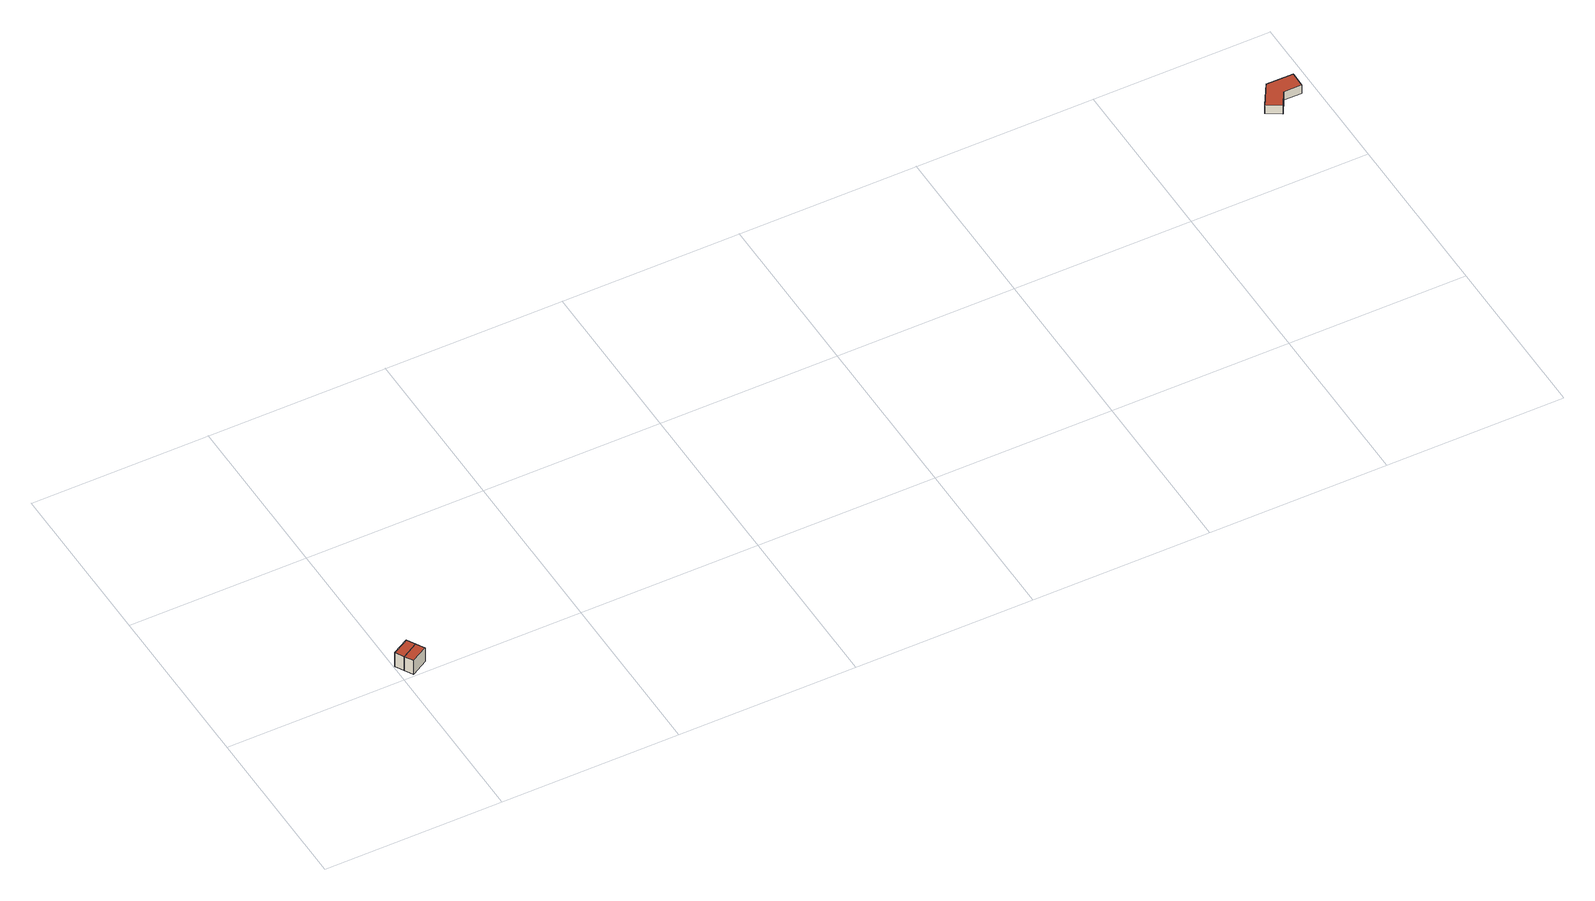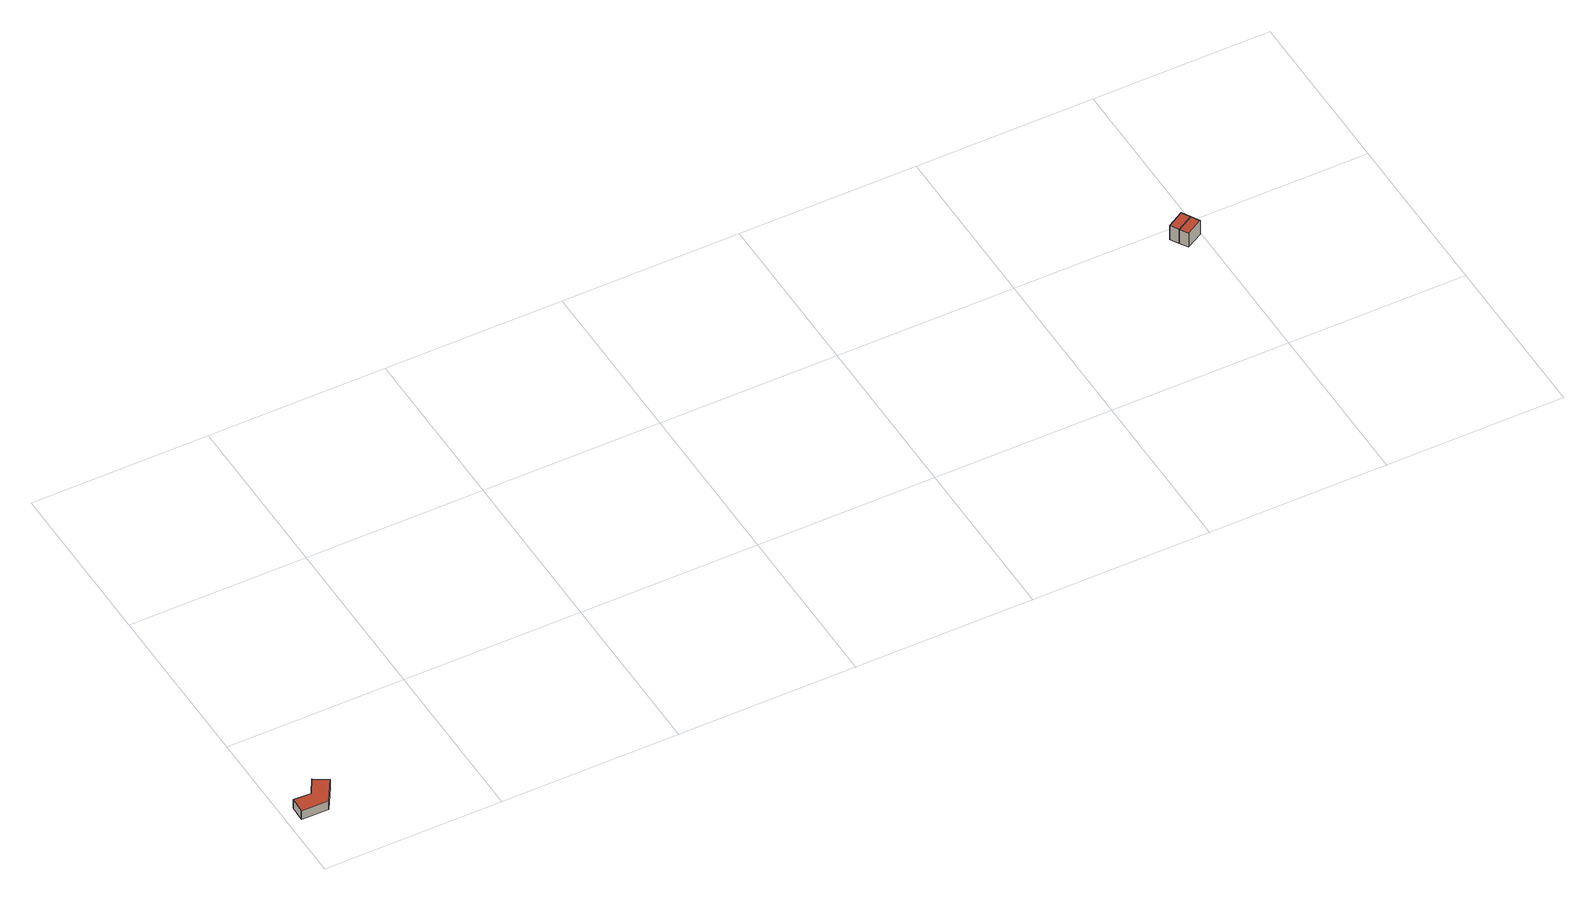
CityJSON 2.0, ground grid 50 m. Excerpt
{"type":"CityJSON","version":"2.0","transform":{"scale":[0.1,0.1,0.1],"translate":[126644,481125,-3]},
"CityObjects":{
"building1":{"type":"Building","attributes":{"b3_dak_type":"multiple horizontal","b3_h_dak_50p":1.92,"b3_h_dak_70p":1.95,"b3_h_dak_max":2.15,"b3_h_dak_min":1.79,"b3_h_maaiveld":-2.81,"b3_kas_warenhuis":false,"b3_mutatie_ahn3_ahn4":false,"b3_reconstructie_onvolledig":false,"b3_rmse_lod12":0.0441,"b3_rmse_lod13":0.0441,"b3_rmse_lod22":0.0437,"b3_val3dity_lod12":"[]","b3_val3dity_lod13":"[]","b3_val3dity_lod22":"[]","b3_volume_lod12":69.89,"b3_volume_lod13":69.89,"b3_volume_lod22":69.81,"geconstateerd":false,"oorspronkelijkbouwjaar":1985,"status":"Pand in gebruik"},"children":["building1-1"]},
"building1-1":{"type":"BuildingPart","parents":["building1"],"geometry":[{"type":"Solid","lod":"2.2","boundaries":[[[[0,1,2,3]],[[4,1,0,5]],[[6,2,1,4]],[[5,0,3,7]],[[7,3,2,6]],[[7,6,4,5]]]],"semantics":{"surfaces":[{"type":"GroundSurface"},{"type":"WallSurface","on_footprint_edge":true},{"type":"RoofSurface"}],"values":[[0,1,1,1,1,2]]}}]},
"building2":{"type":"Building","attributes":{"b3_dak_type":"multiple horizontal","b3_h_dak_50p":1.93,"b3_h_dak_70p":1.95,"b3_h_dak_max":2.13,"b3_h_dak_min":1.75,"b3_h_maaiveld":-2.81,"b3_kas_warenhuis":false,"b3_mutatie_ahn3_ahn4":false,"b3_reconstructie_onvolledig":false,"b3_rmse_lod12":0.0416,"b3_rmse_lod13":0.0416,"b3_rmse_lod22":0.0405,"b3_val3dity_lod12":"[]","b3_val3dity_lod13":"[]","b3_val3dity_lod22":"[]","b3_volume_lod12":70.03,"b3_volume_lod13":70.03,"b3_volume_lod22":69.91,"geconstateerd":false,"oorspronkelijkbouwjaar":1985,"status":"Pand in gebruik"},"children":["building2-1"]},
"building2-1":{"type":"BuildingPart","parents":["building2"],"geometry":[{"type":"Solid","lod":"2.2","boundaries":[[[[1,8,9,2]],[[10,8,1,4]],[[11,9,8,10]],[[4,1,2,6]],[[6,2,9,11]],[[6,11,10,4]]]],"semantics":{"surfaces":[{"type":"GroundSurface"},{"type":"WallSurface","on_footprint_edge":true},{"type":"RoofSurface"}],"values":[[0,1,1,1,1,2]]}}]},
"building3":{"type":"Building","attributes":{"b3_dak_type":"multiple horizontal","b3_h_dak_50p":-0.08,"b3_h_dak_70p":-0.06,"b3_h_dak_max":1.05,"b3_h_dak_min":-0.26,"b3_h_maaiveld":-2.9,"b3_kas_warenhuis":false,"b3_mutatie_ahn3_ahn4":false,"b3_reconstructie_onvolledig":false,"b3_rmse_lod12":0.282,"b3_rmse_lod13":0.282,"b3_rmse_lod22":0.284,"b3_val3dity_lod12":"[]","b3_val3dity_lod13":"[]","b3_val3dity_lod22":"[]","b3_volume_lod12":164,"b3_volume_lod13":164,"b3_volume_lod22":163.12,"geconstateerd":false,"oorspronkelijkbouwjaar":1969,"status":"Pand in gebruik"},"children":["building3-1"]},
"building3-1":{"type":"BuildingPart","parents":["building3"],"geometry":[{"type":"Solid","lod":"2.2","boundaries":[[[[12,13,14,15,16,17,18]],[[19,17,16,20]],[[21,18,17,19]],[[22,14,13,23]],[[24,15,14,22]],[[25,12,18,21]],[[20,16,15,24]],[[23,13,12,25]],[[23,25,21,19,20,24,22]]]],"semantics":{"surfaces":[{"type":"GroundSurface"},{"type":"WallSurface","on_footprint_edge":true},{"type":"RoofSurface"}],"values":[[0,1,1,1,1,1,1,1,2]]}}]}
},
"vertices":[
[51,79,2],[64,56,2],[17,29,2],[4,53,2],[64,56,49],[51,79,49],[17,29,49],[4,53,49],
[78,32,2],[31,5,2],[78,32,49],[31,5,49],
[2961,769,1],[2911,770,1],[2885,727,1],[2846,750,1],[2886,816,1],[2962,815,1],[2962,813,1],[2962,815,29],[2886,816,29],[2962,813,29],[2885,727,30],[2911,770,29],[2846,750,29],[2961,769,30]
]}
